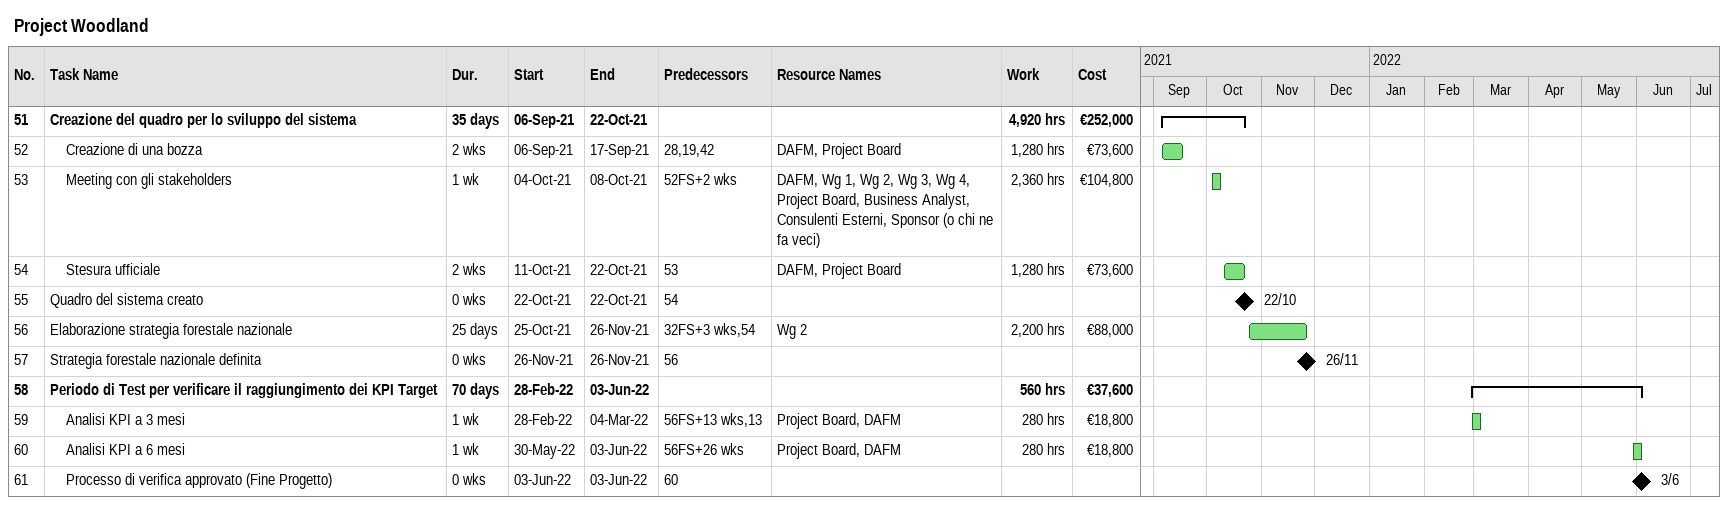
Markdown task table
Project Woodland

| ID | Level | Task | Duration | Start | Finish | Predecessors | Resources | Work (h) | Cost (€) |
|---|---|---|---|---|---|---|---|---|---|
| 51 | 1 | **Creazione del quadro per lo sviluppo del sistema** | 35d | 2021-09-06 | 2021-10-22 |  |  | 4920 | 252000 |
| 52 | 2 | Creazione di una bozza | 2w | 2021-09-06 | 2021-09-17 | 28, 19, 42 | DAFM, Project Board | 1280 | 73600 |
| 53 | 2 | Meeting con gli stakeholders | 1w | 2021-10-04 | 2021-10-08 | 52FS+2w | DAFM, Wg 1, Wg 2, Wg 3, Wg 4, Project Board, Business Analyst, Consulenti Esterni, Sponsor (o chi ne fa veci) | 2360 | 104800 |
| 54 | 2 | Stesura ufficiale | 2w | 2021-10-11 | 2021-10-22 | 53 | DAFM, Project Board | 1280 | 73600 |
| 55 | 1 | Quadro del sistema creato | 0w | 2021-10-22 | 2021-10-22 | 54 |  |  |  |
| 56 | 1 | Elaborazione strategia forestale nazionale | 25d | 2021-10-25 | 2021-11-26 | 32FS+3w, 54 | Wg 2 | 2200 | 88000 |
| 57 | 1 | Strategia forestale nazionale definita | 0w | 2021-11-26 | 2021-11-26 | 56 |  |  |  |
| 58 | 1 | **Periodo di Test per verificare il raggiungimento dei KPI Target** | 70d | 2022-02-28 | 2022-06-03 |  |  | 560 | 37600 |
| 59 | 2 | Analisi KPI a 3 mesi | 1w | 2022-02-28 | 2022-03-04 | 56FS+13w, 13 | Project Board, DAFM | 280 | 18800 |
| 60 | 2 | Analisi KPI a 6 mesi | 1w | 2022-05-30 | 2022-06-03 | 56FS+26w | Project Board, DAFM | 280 | 18800 |
| 61 | 2 | Processo di verifica approvato (Fine Progetto) | 0w | 2022-06-03 | 2022-06-03 | 60 |  |  |  |
